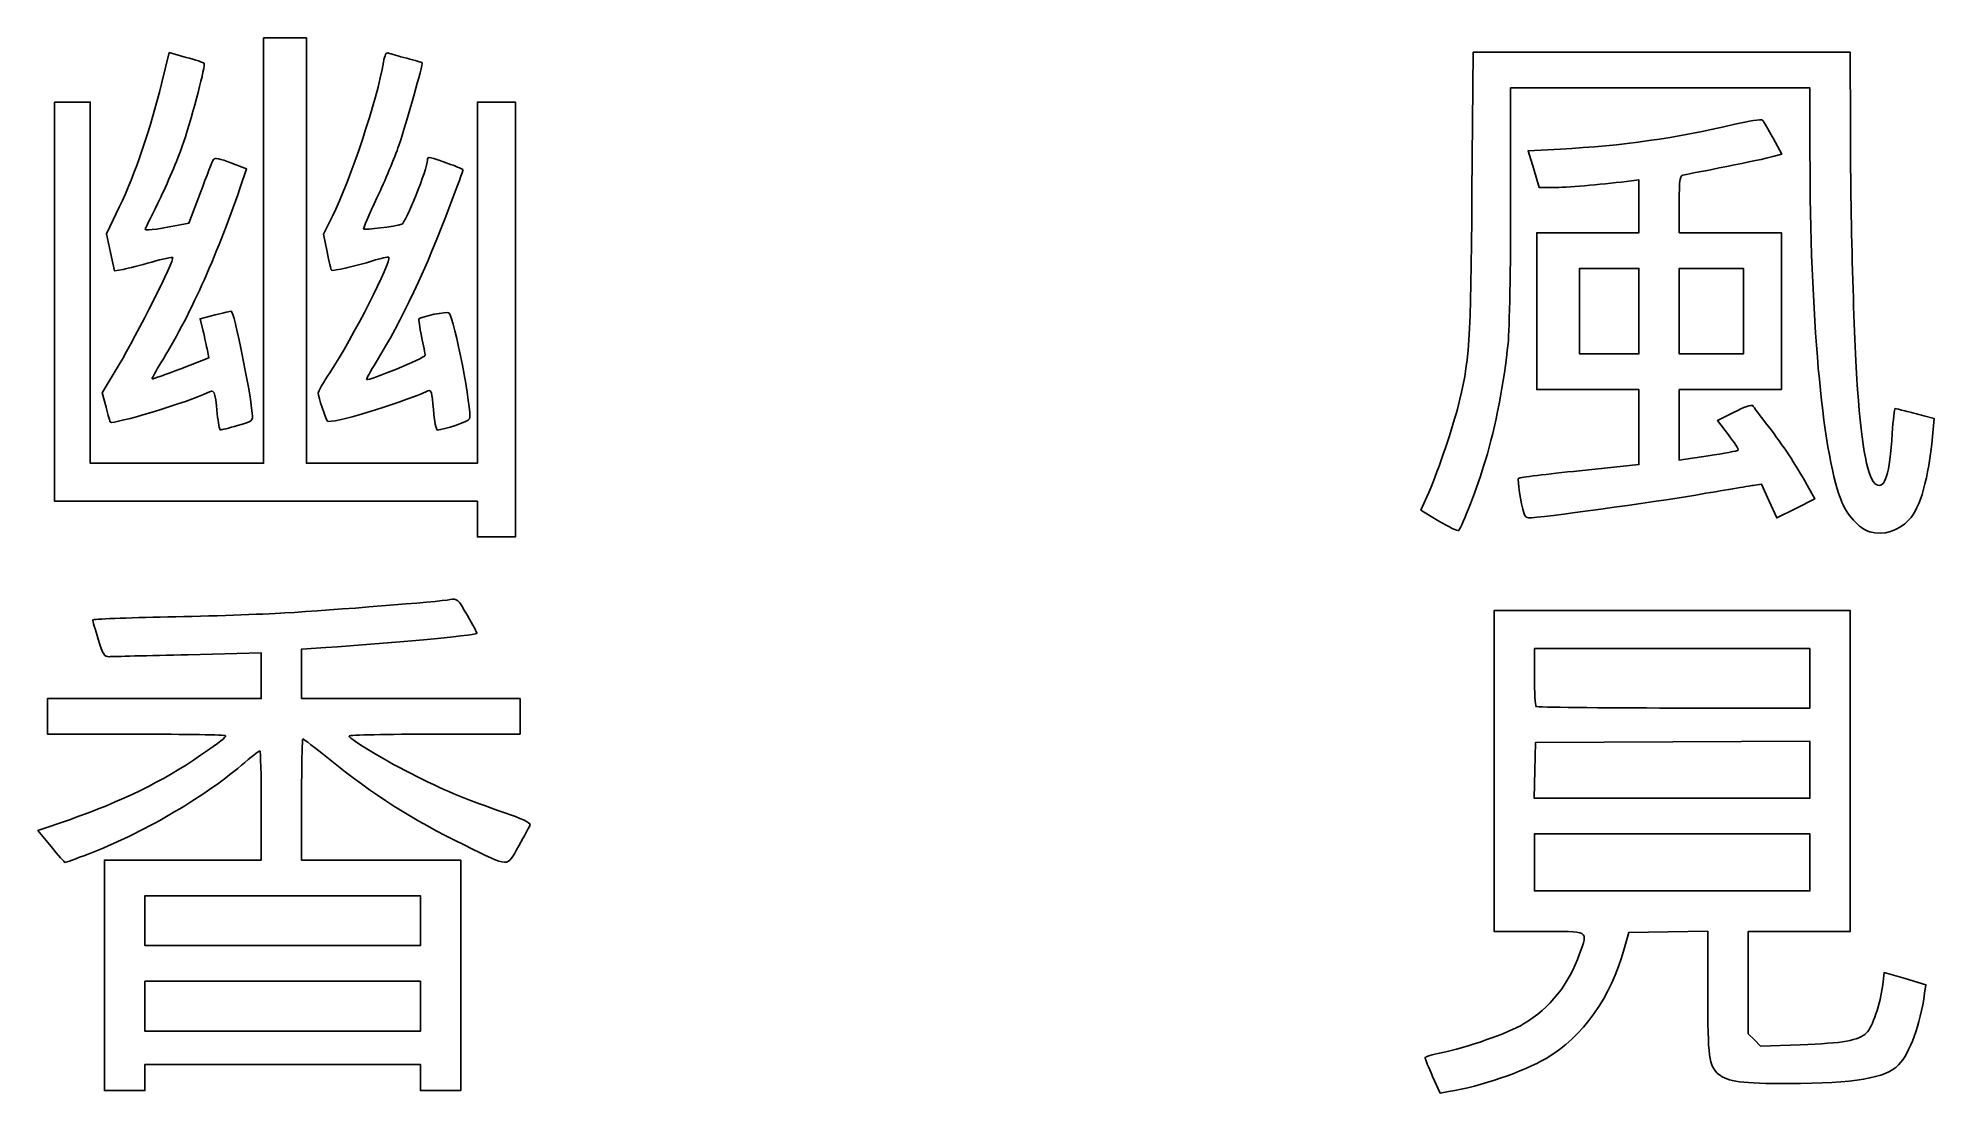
# Model space of a CAD drawing. Extents: x 0 to 38.6, y 0 to 21.5.
import ezdxf

# ---------------------------------------------------------------- set-up
doc = ezdxf.new("R2010")
doc.units = 0
doc.layers.add('Layer_1', color=7, linetype='CONTINUOUS')

msp = doc.modelspace()

# ---------------------------------------------------------------- linework, layer by layer
at = {"layer": 'Layer_1', "color": 7}
for points in [[(8.981281, 11.688917), (8.981281, 12.051065), (4.683787, 12.051065), (0.386292, 12.051065), (0.386292, 16.107128), (0.386292, 20.16319), (0.74844, 20.16319), (1.110589, 20.16319), (1.110589, 16.493419), (1.110589, 12.823649), (2.873045, 12.823649), (4.6355, 12.823649), (4.6355, 17.145286), (4.6355, 21.466925), (5.070078, 21.466925), (5.504656, 21.466925), (5.504656, 17.145286), (5.504656, 12.823649), (7.242969, 12.823649), (8.981281, 12.823649), (8.981281, 16.493419), (8.981281, 20.16319), (9.367573, 20.16319), (9.753865, 20.16319), (9.753865, 15.744979), (9.753865, 11.326768), (9.367573, 11.326768), (8.981281, 11.326768), (8.981281, 11.688917), (8.981281, 11.688917)], [(2.560238, 20.532656), (2.716151, 21.167698), (3.059469, 21.072559)], [(29.199882, 18.316233), (29.221134, 21.177206), (33.055944, 21.177206), (36.890754, 21.177206), (36.891318, 19.668254)], [(36.070444, 19.11296), (36.06988, 20.452909), (33.027832, 20.452909), (29.985787, 20.452909), (29.985787, 18.119402)], [(35.319891, 19.429859), (35.496074, 19.106958), (35.312237, 19.054448)], [(3.970025, 18.928336), (4.289272, 18.804959), (4.153732, 18.409701)], [(30.844428, 18.426124), (30.568234, 18.424882), (30.45427, 18.799102), (30.340306, 19.173322), (30.996041, 19.208217)], [(31.385191, 12.672615), (32.593359, 12.79722), (32.593359, 13.558875), (32.593359, 14.320529), (31.555202, 14.320529), (30.517042, 14.320529), (30.517042, 15.913982), (30.517042, 17.507435), (31.555202, 17.507435), (32.593359, 17.507435), (32.593359, 18.04415), (32.593359, 18.580865), (32.339856, 18.550127)], [(2.874152, 17.65615), (3.116691, 17.702875), (3.35028, 18.323163)], [(1.781694, 16.764532), (1.607787, 16.733165), (1.526456, 17.109589), (1.445125, 17.486013), (1.708965, 18.041076)], [(5.926862, 17.117672), (5.850232, 17.47635), (6.03321, 17.841969)], [(33.414228, 18.085957), (33.414228, 17.507439), (34.452388, 17.507439), (35.490548, 17.507439), (35.490548, 15.913986), (35.490548, 14.320533), (34.452388, 14.320533), (33.414228, 14.320533), (33.414228, 13.603221), (33.414228, 12.885909), (34.001713, 12.975495)], [(32.593359, 15.913982), (32.593359, 16.783138), (31.989779, 16.783138), (31.386199, 16.783138), (31.386199, 15.913982), (31.386199, 15.044826), (31.989779, 15.044826), (32.593359, 15.044826), (32.593359, 15.913982), (32.593359, 15.913982)], [(34.717965, 15.913982), (34.717965, 16.783138), (34.066096, 16.783138), (33.414228, 16.783138), (33.414228, 15.913982), (33.414228, 15.044826), (34.066096, 15.044826), (34.717965, 15.044826), (34.717965, 15.913982), (34.717965, 15.913982)], [(3.404841, 15.51119), (3.343246, 15.760266), (3.649219, 15.837124)], [(2.954665, 14.745344), (3.51915, 14.96499), (3.492793, 15.113552)], [(1.43211, 13.961849), (1.351852, 14.255037), (1.698529, 14.831006)], [(8.089076, 13.913488), (8.089076, 13.913488)], [(3.693875, 13.825593), (3.693876, 13.825593)], [(34.412355, 13.402503), (34.187562, 13.691972), (34.531941, 13.865398)], [(38.381878, 13.788901), (38.593432, 13.733956), (38.560022, 13.365265)], [(36.014793, 12.378805), (36.171581, 12.10296), (35.78282, 11.907494), (35.394056, 11.712028), (35.240375, 12.055731), (35.086694, 12.399434), (34.9144, 12.373935)], [(28.528989, 11.648016), (28.162178, 11.871403), (28.283256, 12.142309)], [(30.257473, 11.797564), (30.257473, 11.797561)], [(37.290409, 11.428244), (37.290409, 11.428244), (37.290533, 11.428244)], [(30.565327, 3.311216), (29.647885, 3.311216), (29.647885, 6.570552), (29.647885, 9.829888), (33.269369, 9.829888), (36.890853, 9.829888), (36.890853, 6.570552), (36.890853, 3.311216), (35.852695, 3.311216), (34.814535, 3.311216), (34.814535, 2.270863), (34.814535, 1.230509), (34.939611, 1.105436), (35.064683, 0.980363), (35.869124, 1.008413)], [(2.052175, 7.318993), (0.241432, 7.318993), (0.241432, 7.681141), (0.241432, 8.043289), (2.414323, 8.043289), (4.587214, 8.043289), (4.587214, 8.505927), (4.587214, 8.968564), (3.102405, 8.933674)], [(5.90302, 9.078877), (5.408083, 9.046888), (5.408083, 8.545088), (5.408083, 8.043289), (7.629261, 8.043289), (9.850437, 8.043289), (9.850437, 7.681141), (9.850437, 7.318993), (8.112125, 7.318993)], [(36.069984, 8.453724), (36.069984, 9.057305), (33.269369, 9.057305), (30.468756, 9.057305), (30.468756, 8.485915)], [(33.301562, 7.850143), (36.069984, 7.850143), (36.069984, 8.453724), (36.069984, 8.453724)], [(36.069984, 6.595088), (36.069984, 7.174917), (33.281442, 7.162455), (30.492898, 7.149992), (30.479294, 6.582626), (30.465691, 6.01526), (33.267836, 6.01526), (36.069984, 6.01526), (36.069984, 6.59509), (36.069984, 6.595088)], [(5.408083, 5.991114), (5.408083, 4.75981), (7.02568, 4.75981), (8.643276, 4.75981), (8.643276, 2.417916), (8.643276, 0.076023), (8.232841, 0.076023), (7.822406, 0.076023), (7.822406, 0.341599), (7.822406, 0.607174), (5.021791, 0.607174), (2.221177, 0.607174), (2.221177, 0.341599), (2.221177, 0.076023), (1.810742, 0.076023), (1.400307, 0.076023), (1.400307, 2.417916), (1.400307, 2.417917)], [(1.400307, 2.417917), (1.400307, 4.75981), (2.993761, 4.75981), (4.587214, 4.75981), (4.587214, 5.870399)], [(0.314662, 5.0351), (0.04776, 5.358676), (0.687819, 5.58107)], [(36.069984, 4.711524), (36.069984, 5.290961), (33.269369, 5.290961), (30.468756, 5.290961), (30.468756, 4.711524), (30.468756, 4.132086), (33.269369, 4.132086), (36.069984, 4.132086), (36.069984, 4.711524), (36.069984, 4.711524)], [(7.822406, 3.528505), (7.822406, 4.035513), (5.021792, 4.035513), (2.221177, 4.035513), (2.221177, 3.528505), (2.221177, 3.021498), (5.021792, 3.021498), (7.822406, 3.021498), (7.822406, 3.528505), (7.822406, 3.528505)], [(33.993667, 2.055385), (33.993667, 3.313552), (33.189776, 3.300313), (32.385886, 3.287074), (32.294768, 2.954276)], [(37.54878, 2.223343), (37.578414, 2.475479), (38.002388, 2.35114), (38.426362, 2.226801), (38.402006, 2.056784)], [(7.822406, 1.790193), (7.822406, 2.297201), (5.021792, 2.297201), (2.221177, 2.297201), (2.221177, 1.790193), (2.221177, 1.283185), (5.021792, 1.283185), (7.822406, 1.283185), (7.822406, 1.790193), (7.822406, 1.790193)], [(28.725238, 0.055204), (28.551031, 0.025938), (28.399305, 0.365268), (28.399305, 0.365268), (28.399305, 0.365268)]]:
    msp.add_lwpolyline(points, dxfattribs=at)
for points in [[(3.426473, 20.953734), (3.460233, 20.919974), (3.205571, 19.940982), (3.007301, 19.34232)], [(3.059469, 21.072559), (3.248293, 21.020233), (3.413446, 20.966762), (3.426473, 20.953734)], [(6.03321, 17.841969), (6.400548, 18.575967), (6.947201, 20.223487), (7.072864, 20.97531)], [(7.072864, 20.97531), (7.098434, 21.128285), (7.126153, 21.176777), (7.176897, 21.157304)], [(7.176897, 21.157304), (7.214945, 21.142704), (7.381181, 21.095816), (7.546312, 21.053108)], [(7.858582, 20.963702), (7.879303, 20.943461), (7.541188, 19.744945), (7.383454, 19.279512)], [(7.546312, 21.053108), (7.711443, 21.010399), (7.851964, 20.970167), (7.858582, 20.963702)], [(1.708965, 18.041076), (2.016228, 18.68749), (2.339579, 19.6339), (2.560238, 20.532656)], [(30.996041, 19.208217), (32.255912, 19.275263), (33.34683, 19.430343), (34.541285, 19.712193)], [(34.541285, 19.712193), (34.830467, 19.78043), (35.082424, 19.817151), (35.104231, 19.794237)], [(35.104231, 19.794237), (35.125934, 19.771424), (35.22299, 19.607454), (35.319891, 19.429859)], [(36.891318, 19.668254), (36.891883, 17.939898), (36.962797, 15.347349), (37.037371, 14.320529)], [(3.007301, 19.34232), (2.914948, 19.063466), (2.706683, 18.563701), (2.544491, 18.231732)], [(7.383454, 19.279512), (7.300658, 19.035202), (7.101188, 18.558264), (6.940188, 18.219648)], [(3.35028, 18.323163), (3.478754, 18.664322), (3.598923, 18.96781), (3.617323, 18.997582)], [(3.617323, 18.997582), (3.640703, 19.035412), (3.746912, 19.014561), (3.970025, 18.928336)], [(7.444045, 17.67944), (7.522002, 17.703711), (7.967266, 18.813096), (7.967266, 18.983057)], [(7.967266, 18.983057), (7.967266, 19.066717), (7.997588, 19.061246), (8.438059, 18.898117)], [(8.438059, 18.898117), (8.577486, 18.846479), (8.691562, 18.797082), (8.691562, 18.788346)], [(35.312237, 19.054448), (35.211125, 19.025568), (34.791599, 18.935945), (34.379958, 18.855286)], [(36.694855, 12.093518), (36.314236, 13.109305), (36.071564, 15.837344), (36.070444, 19.11296)], [(8.691562, 18.788346), (8.691562, 18.779609), (8.573968, 18.459153), (8.430241, 18.076222)], [(32.339856, 18.550127), (31.79966, 18.484629), (31.108472, 18.427314), (30.844428, 18.426124)], [(33.522875, 18.686554), (33.417479, 18.665135), (33.414228, 18.647168), (33.414228, 18.085957)], [(34.379958, 18.855286), (33.968317, 18.774627), (33.582627, 18.698697), (33.522875, 18.686554)], [(2.544491, 18.231732), (2.382298, 17.899762), (2.240608, 17.609506), (2.229623, 17.586718)], [(4.153732, 18.409701), (3.670757, 17.001259), (3.111217, 15.767394), (2.544663, 14.861472)], [(6.940188, 18.219648), (6.779188, 17.881033), (6.657333, 17.594111), (6.6694, 17.582044)], [(28.90207, 13.925284), (29.153457, 14.892815), (29.177042, 15.240561), (29.199882, 18.316233)], [(29.985787, 18.119402), (29.985787, 16.807632), (29.962983, 15.554942), (29.933677, 15.258429)], [(8.430241, 18.076222), (7.947902, 16.791125), (7.439778, 15.714101), (6.921734, 14.878783)], [(2.229623, 17.586718), (2.209725, 17.545439), (2.413318, 17.567372), (2.874152, 17.65615)], [(6.6694, 17.582044), (6.692353, 17.559091), (7.304842, 17.6361), (7.444045, 17.67944)], [(1.698529, 14.831006), (2.060169, 15.431834), (2.828555, 16.964439), (2.788319, 17.004675)], [(2.788319, 17.004675), (2.775568, 17.017426), (2.58299, 16.975668), (2.360368, 16.911879)], [(6.012603, 16.745922), (6.007591, 16.753113), (5.969008, 16.9204), (5.926862, 17.117672)], [(5.981217, 14.663915), (6.446502, 15.369907), (7.247599, 16.939463), (7.178114, 17.008948)], [(7.178114, 17.008948), (7.164062, 17.023), (7.015371, 16.990349), (6.84769, 16.936394)], [(2.360368, 16.911879), (2.137747, 16.84809), (1.877343, 16.781784), (1.781694, 16.764532)], [(6.84769, 16.936394), (6.5428, 16.838285), (6.029783, 16.721274), (6.012603, 16.745922)], [(3.649219, 15.837124), (3.817505, 15.879396), (3.965129, 15.913982), (3.977272, 15.913982)], [(3.977272, 15.913982), (4.033425, 15.913982), (4.359468, 14.328575), (4.403361, 13.842093)], [(7.794268, 15.75708), (7.845421, 15.808233), (8.371392, 15.915162), (8.403622, 15.880961)], [(8.403622, 15.880961), (8.513982, 15.763849), (8.879811, 13.875523), (8.821551, 13.7237)], [(3.492793, 15.113552), (3.478298, 15.195262), (3.438719, 15.374199), (3.404841, 15.51119)], [(7.846404, 15.403643), (7.80741, 15.587714), (7.783949, 15.74676), (7.794268, 15.75708)], [(7.918141, 15.015238), (7.917689, 15.04479), (7.885398, 15.219572), (7.846404, 15.403643)], [(29.933677, 15.258429), (29.858293, 14.495383), (29.67478, 13.546057), (29.475695, 12.889257)], [(2.544663, 14.861472), (2.440073, 14.694234), (2.362528, 14.550269), (2.37234, 14.54155)], [(2.37234, 14.54155), (2.382152, 14.532832), (2.644198, 14.624539), (2.954665, 14.745344)], [(5.746089, 14.25001), (5.746089, 14.281436), (5.851896, 14.467693), (5.981217, 14.663915)], [(6.921734, 14.878783), (6.807451, 14.694507), (6.721314, 14.536369), (6.730318, 14.527365)], [(6.730318, 14.527365), (6.766105, 14.491579), (7.918924, 14.965074), (7.918141, 15.015238)], [(3.693876, 13.825593), (3.645357, 14.321814), (3.640112, 14.332578), (3.485564, 14.253051)], [(7.97472, 14.292585), (7.316011, 14.00619), (5.997414, 13.611305), (5.934989, 13.68174)], [(8.089076, 13.913488), (8.059098, 14.273363), (8.044189, 14.322789), (7.97472, 14.292585)], [(37.037371, 14.320529), (37.124809, 13.116607), (37.250156, 12.480976), (37.417824, 12.391242)], [(1.519832, 13.657478), (1.515727, 13.663629), (1.476252, 13.800596), (1.43211, 13.961849)], [(3.485564, 14.253051), (3.162457, 14.086789), (1.557785, 13.600608), (1.519832, 13.657478)], [(5.934989, 13.68174), (5.894976, 13.726886), (5.746089, 14.174786), (5.746089, 14.25001)], [(8.166852, 13.499659), (8.143035, 13.499659), (8.108035, 13.685882), (8.089076, 13.913488)], [(28.283256, 12.142309), (28.476044, 12.573657), (28.773778, 13.431515), (28.90207, 13.925284)], [(34.531941, 13.865398), (34.721346, 13.960782), (34.889578, 14.019522), (34.905783, 13.995932)], [(34.905783, 13.995932), (34.921983, 13.972341), (35.067378, 13.780412), (35.228869, 13.569421)], [(37.743638, 13.428795), (37.760656, 13.706788), (37.787557, 13.934116), (37.803441, 13.933968)], [(37.803441, 13.933968), (37.81933, 13.933823), (37.908368, 13.913481), (38.001321, 13.888772)], [(38.001321, 13.888772), (38.094271, 13.864064), (38.265523, 13.819121), (38.381878, 13.788901)], [(3.758115, 13.499847), (3.740309, 13.499751), (3.711403, 13.646329), (3.693875, 13.825593)], [(4.104348, 13.588777), (3.931724, 13.53997), (3.775919, 13.499951), (3.758115, 13.499847)], [(4.403361, 13.842093), (4.418175, 13.677901), (4.417481, 13.677313), (4.104348, 13.588777)], [(8.821551, 13.7237), (8.80179, 13.672205), (8.297571, 13.499659), (8.166852, 13.499659)], [(35.228869, 13.569421), (35.536471, 13.167526), (35.752521, 12.840228), (36.014793, 12.378805)], [(34.613173, 13.089058), (34.626352, 13.102246), (34.535991, 13.243295), (34.412355, 13.402503)], [(37.417824, 12.391242), (37.597278, 12.295202), (37.692911, 12.599758), (37.743638, 13.428795)], [(38.560022, 13.365265), (38.483881, 12.525024), (38.31321, 11.918923), (38.083462, 11.672859)], [(29.475695, 12.889257), (29.309749, 12.341779), (29.001635, 11.535062), (28.929889, 11.460199)], [(34.001713, 12.975495), (34.324829, 13.024769), (34.599987, 13.075871), (34.613173, 13.089058)], [(30.257473, 11.797561), (30.193305, 12.01758), (30.120821, 12.491811), (30.147314, 12.518301)], [(30.147314, 12.518301), (30.163654, 12.534639), (30.720696, 12.604081), (31.385191, 12.672615)], [(34.9144, 12.373935), (34.819638, 12.359912), (34.296663, 12.271882), (33.752234, 12.178315)], [(33.752234, 12.178315), (32.91398, 12.03425), (30.564955, 11.713063), (30.349577, 11.713063)], [(37.290533, 11.428244), (37.068196, 11.4932), (36.813002, 11.778209), (36.694855, 12.093518)], [(28.929889, 11.460199), (28.911149, 11.440636), (28.730733, 11.525152), (28.528989, 11.648016)], [(30.349577, 11.713063), (30.312473, 11.713063), (30.271026, 11.751088), (30.257473, 11.797564)], [(38.083462, 11.672859), (37.874423, 11.448975), (37.555822, 11.350703), (37.290409, 11.428244)], [(5.070078, 9.782016), (6.04641, 9.839588), (8.211154, 10.013954), (8.429619, 10.05262)], [(8.429619, 10.05262), (8.571287, 10.077693), (8.587403, 10.062851), (8.780304, 9.729666)], [(1.15979, 9.641081), (1.159288, 9.656748), (1.848768, 9.683654), (2.69197, 9.700876)], [(1.27314, 9.250451), (1.2113, 9.449632), (1.160293, 9.625416), (1.15979, 9.641081)], [(2.69197, 9.700876), (3.535173, 9.718097), (4.605321, 9.75461), (5.070078, 9.782016)], [(8.780304, 9.729666), (8.89151, 9.537586), (8.976791, 9.374743), (8.969817, 9.367792)], [(8.969817, 9.367792), (8.9294, 9.327507), (7.136439, 9.158596), (5.90302, 9.078877)], [(1.501585, 8.893543), (1.398216, 8.888873), (1.373323, 8.927764), (1.27314, 9.250451)], [(3.102405, 8.933674), (2.28576, 8.914485), (1.565392, 8.896426), (1.501585, 8.893543)], [(30.468756, 8.485915), (30.468756, 8.171651), (30.483234, 7.90004), (30.500947, 7.882334)], [(30.500947, 7.882334), (30.518642, 7.864631), (31.778928, 7.850143), (33.301562, 7.850143)], [(3.862917, 7.288101), (3.862917, 7.305091), (3.048083, 7.318993), (2.052175, 7.318993)], [(3.355909, 6.890147), (3.768955, 7.174432), (3.862917, 7.248183), (3.862917, 7.288101)], [(4.560293, 6.980987), (4.545484, 6.980987), (4.377086, 6.848485), (4.186073, 6.686539)], [(4.587214, 5.870399), (4.587214, 6.481222), (4.575098, 6.980987), (4.560293, 6.980987)], [(5.433192, 7.222419), (5.419383, 7.222419), (5.408083, 6.668332), (5.408083, 5.991114)], [(5.952272, 6.823534), (5.680588, 7.042921), (5.447002, 7.222419), (5.433192, 7.222419)], [(8.112125, 7.318993), (7.156053, 7.318993), (6.373812, 7.30237), (6.373812, 7.282051)], [(6.373812, 7.282051), (6.373812, 7.219243), (7.141168, 6.760349), (7.749977, 6.459076)], [(0.687819, 5.58107), (1.739884, 5.94662), (2.593658, 6.365517), (3.355909, 6.890147)], [(4.186073, 6.686539), (3.39411, 6.015093), (2.138704, 5.28829), (1.070233, 4.882661)], [(8.712334, 5.067151), (7.658505, 5.580089), (6.873524, 6.079617), (5.952272, 6.823534)], [(7.749977, 6.459076), (8.404486, 6.135189), (8.772226, 5.983627), (9.536576, 5.722743)], [(9.536576, 5.722743), (9.857328, 5.613266), (10.062241, 5.51842), (10.053879, 5.483307)], [(10.053879, 5.483307), (10.046261, 5.451326), (9.942009, 5.25522), (9.822205, 5.047517)], [(0.600502, 4.711524), (0.590086, 4.711524), (0.461458, 4.857133), (0.314662, 5.0351)], [(9.822205, 5.047517), (9.565981, 4.603299), (9.669063, 4.601475), (8.712334, 5.067151)], [(1.070233, 4.882661), (0.822298, 4.788535), (0.610919, 4.711524), (0.600502, 4.711524)], [(31.387375, 2.85592), (31.555343, 3.344126), (31.614762, 3.311216), (30.565327, 3.311216)], [(30.249041, 1.43006), (30.785602, 1.753653), (31.176674, 2.243506), (31.387375, 2.85592)], [(32.294768, 2.954276), (32.02625, 1.973556), (31.449357, 1.165131), (30.707779, 0.730361)], [(34.216377, 0.40645), (34.014387, 0.583708), (33.993667, 0.737136), (33.993667, 2.055385)], [(37.217717, 1.247133), (37.341096, 1.363018), (37.504187, 1.843928), (37.54878, 2.223343)], [(38.402006, 2.056784), (38.309818, 1.413558), (38.099563, 0.836162), (37.870212, 0.596394)], [(28.573513, 0.845505), (29.075233, 0.942332), (29.941376, 1.24451), (30.249041, 1.43006)], [(35.869124, 1.008413), (36.754415, 1.039282), (37.052625, 1.09207), (37.217717, 1.247133)], [(28.247577, 0.743601), (28.247577, 0.765052), (28.394248, 0.810909), (28.573513, 0.845505)], [(28.399305, 0.365268), (28.315855, 0.551899), (28.247577, 0.722149), (28.247577, 0.743601)], [(30.707779, 0.730361), (30.241788, 0.457162), (29.388827, 0.166684), (28.725238, 0.055204)], [(35.633228, 0.21856), (34.700825, 0.216274), (34.385425, 0.258088), (34.216377, 0.40645)], [(37.870212, 0.596394), (37.613954, 0.328495), (36.982761, 0.221885), (35.633228, 0.21856)]]:
    msp.add_open_spline(points, degree=3, dxfattribs=at)

doc.saveas('drawing.dxf')
